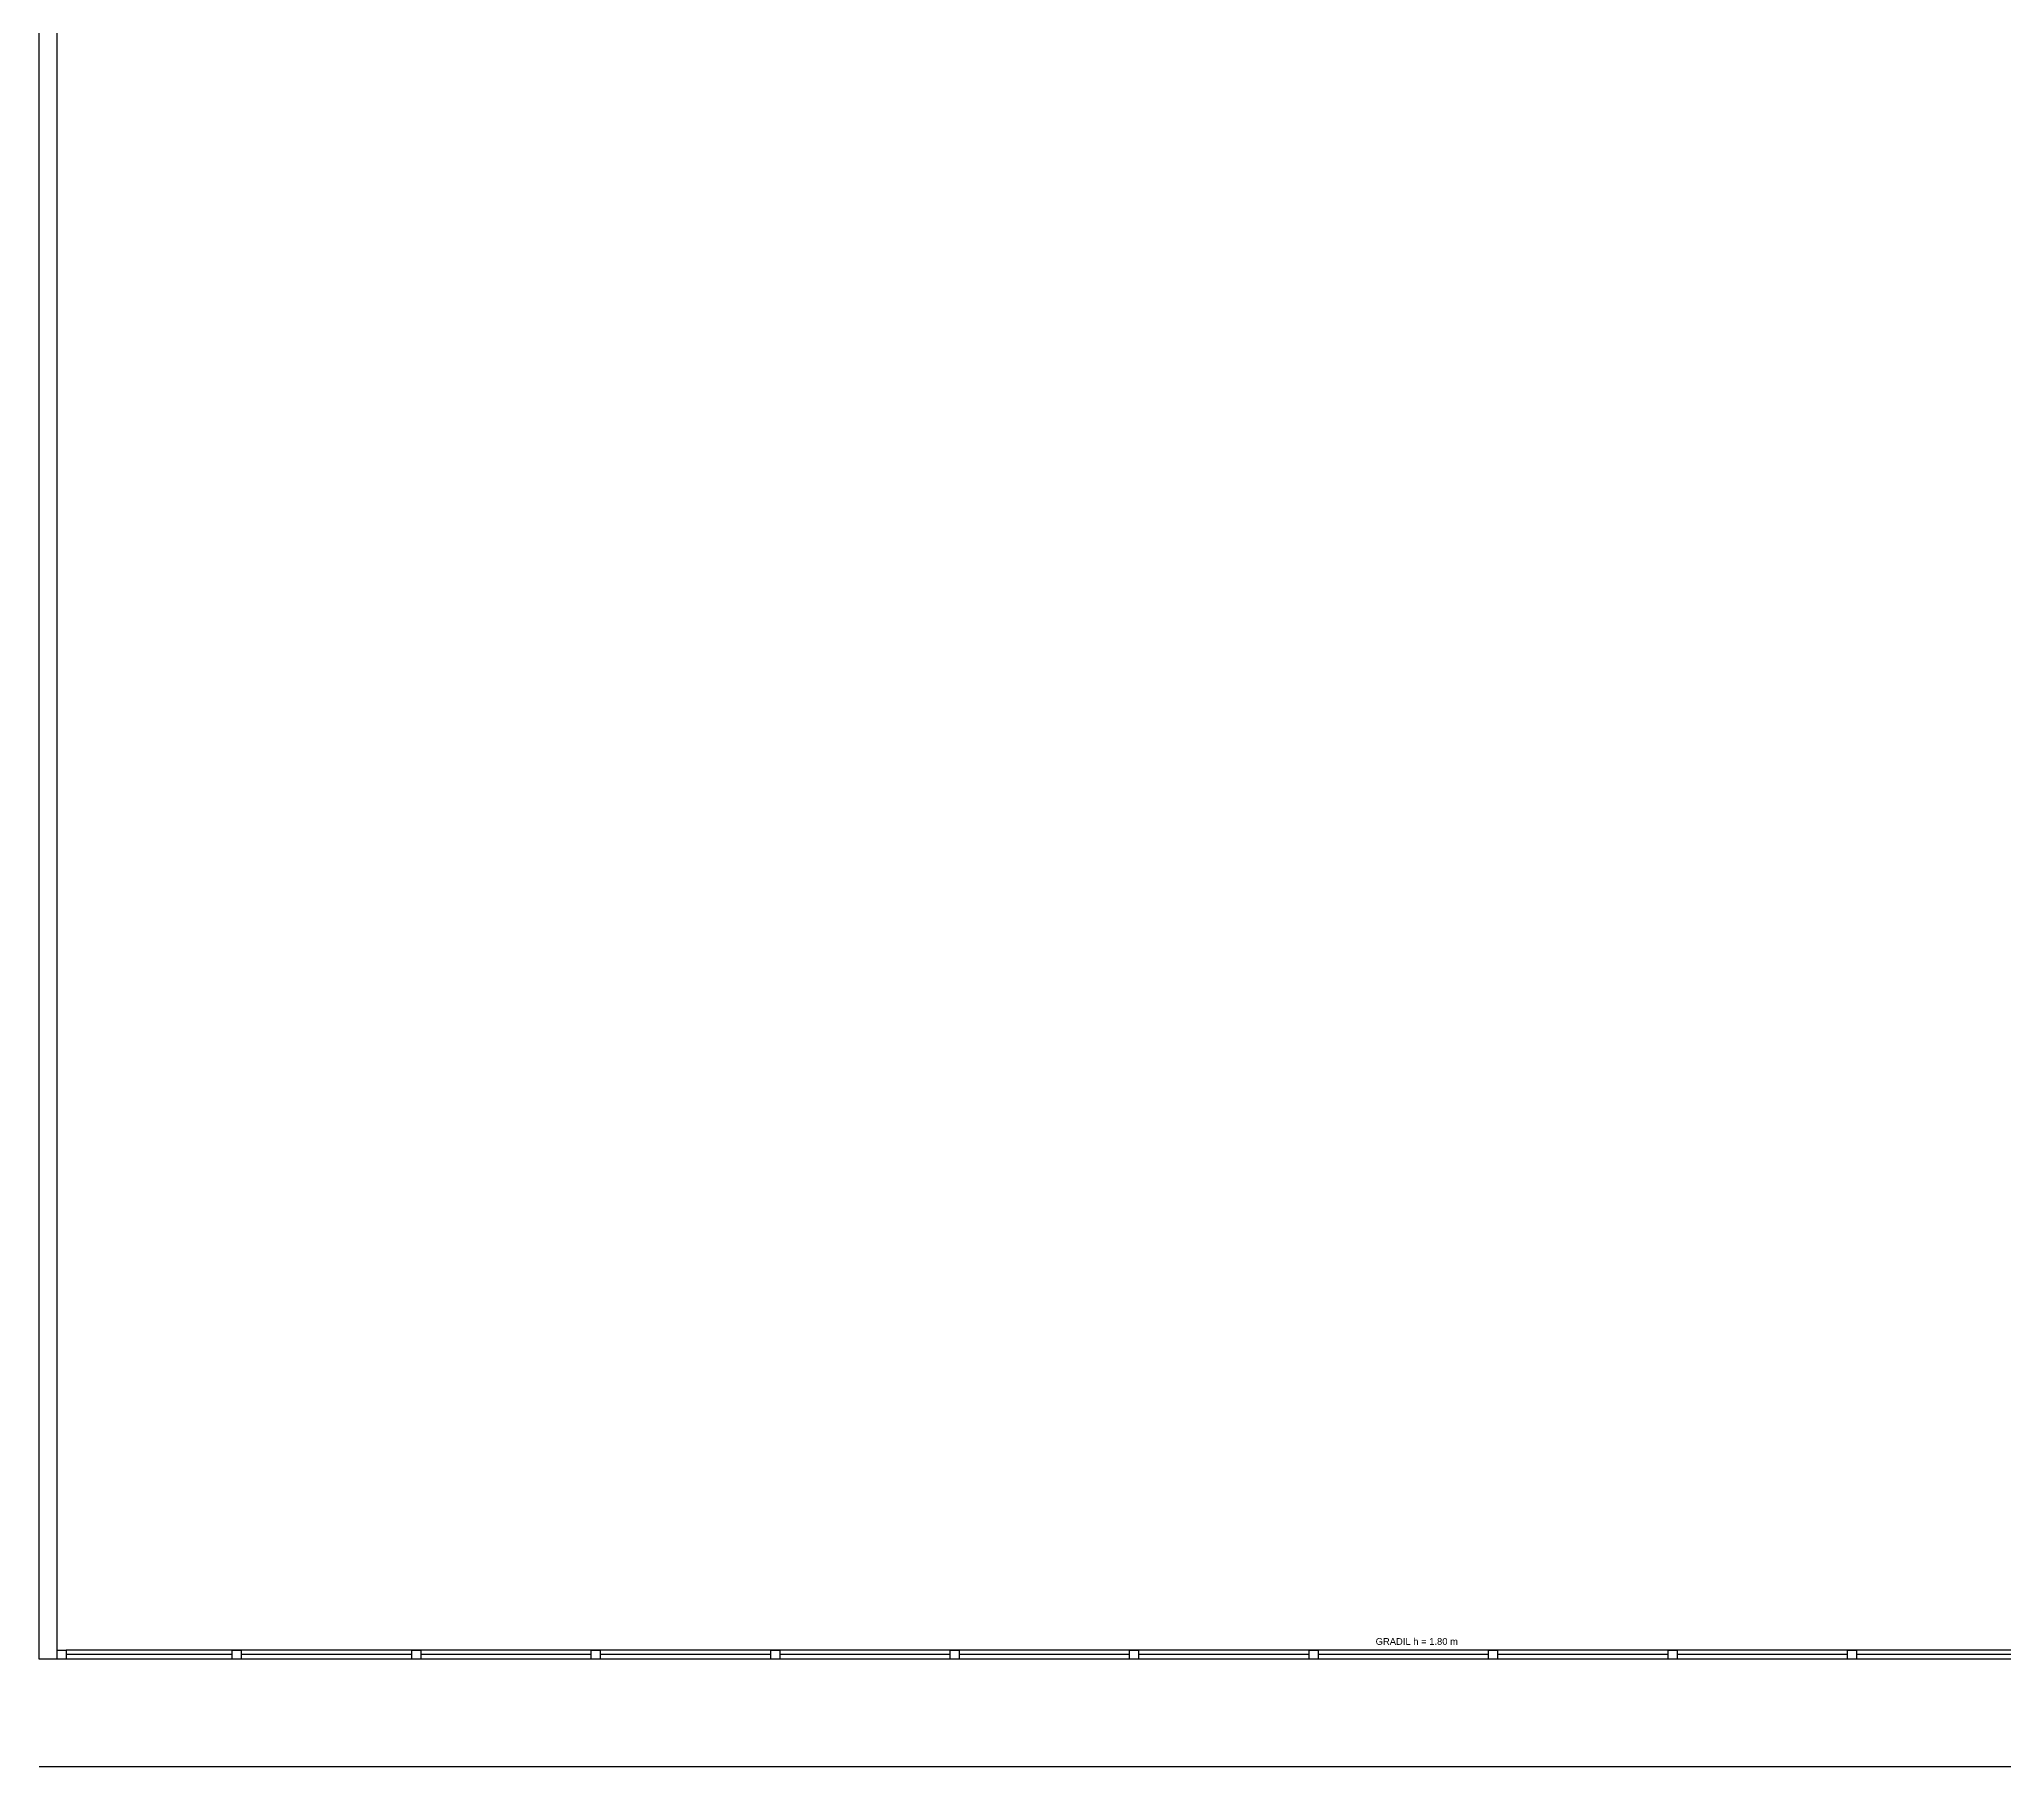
# Model space of a CAD drawing. Extents: x 175 to 308, y 27 to 112.
# Drawn here: x 198.03 to 219.93, y 50.35 to 69.6 of the extents above; entities that cross this region are included whole.
import ezdxf

# ---------------------------------------------------------------- set-up
doc = ezdxf.new("R2010")
doc.units = 0
doc.header["$LTSCALE"] = 0.01
doc.layers.get('0').update_dxf_attribs({"linetype": 'CONTINUOUS'})
for name, color, linetype in [('A-MURO', 2, 'CONTINUOUS'), ('A-PISOS-NIVEL', 1, 'CONTINUOUS'), ('AR-PIS', 1, 'CONTINUOUS'), ('AR-TXT', 1, 'CONTINUOUS'), ('PORTAL_VTA_PROX', 1, 'CONTINUOUS')]:
    doc.layers.add(name, color=color, linetype=linetype)
doc.styles.add('ESC-50-A20', font='arial.ttf', dxfattribs={"height": 0.1})

msp = doc.modelspace()

# ---------------------------------------------------------------- linework, layer by layer
at = {"color": 251}
for points in [[(198.328, 51.553), (198.228, 51.553), (198.228, 51.653), (198.328, 51.653)], [(200.278, 51.553), (200.178, 51.553), (200.178, 51.653), (200.278, 51.653)], [(202.278, 51.553), (202.178, 51.553), (202.178, 51.653), (202.278, 51.653)], [(204.278, 51.553), (204.178, 51.553), (204.178, 51.653), (204.278, 51.653)], [(206.278, 51.553), (206.178, 51.553), (206.178, 51.653), (206.278, 51.653)], [(208.278, 51.553), (208.178, 51.553), (208.178, 51.653), (208.278, 51.653)], [(210.278, 51.553), (210.178, 51.553), (210.178, 51.653), (210.278, 51.653)], [(212.278, 51.553), (212.178, 51.553), (212.178, 51.653), (212.278, 51.653)], [(214.278, 51.553), (214.178, 51.553), (214.178, 51.653), (214.278, 51.653)], [(216.278, 51.553), (216.178, 51.553), (216.178, 51.653), (216.278, 51.653)], [(218.278, 51.553), (218.178, 51.553), (218.178, 51.653), (218.278, 51.653)]]:
    msp.add_lwpolyline(points, close=True, dxfattribs=at)
at = {"layer": 'A-MURO', "color": 251}
for p, q in [((198.028, 51.553), (198.028, 101.553)), ((198.228, 51.553), (198.228, 101.353)), ((198.228, 51.553), (198.028, 51.553))]:
    msp.add_line(p, q, dxfattribs=at)
at = {"layer": 'A-PISOS-NIVEL', "color": 251}
msp.add_line((238.971, 50.353), (198.028, 50.353), dxfattribs=at)
at = {"layer": 'AR-PIS', "color": 251, "ltscale": 10}
for p, q in [((200.178, 51.603), (198.328, 51.603)), ((202.178, 51.603), (200.278, 51.603)), ((204.178, 51.603), (202.278, 51.603)), ((206.178, 51.603), (204.278, 51.603)), ((208.178, 51.603), (206.278, 51.603)), ((210.178, 51.603), (208.278, 51.603)), ((212.178, 51.603), (210.278, 51.603)), ((214.178, 51.603), (212.278, 51.603)), ((216.178, 51.603), (214.278, 51.603)), ((218.178, 51.603), (216.278, 51.603)), ((220.178, 51.603), (218.278, 51.603))]:
    msp.add_line(p, q, dxfattribs=at)
at = {"layer": 'PORTAL_VTA_PROX', "color": 251}
for p, q in [((238.178, 51.653), (198.328, 51.653)), ((238.178, 51.553), (198.328, 51.553))]:
    msp.add_line(p, q, dxfattribs=at)

# ---------------------------------------------------------------- texts
at = {"layer": 'AR-TXT', "color": 251, "style": 'ESC-50-A20'}
msp.add_text('GRADIL h = 1.80 m', height=0.075, dxfattribs=at).set_placement((212.919, 51.711))

doc.saveas('drawing.dxf')
